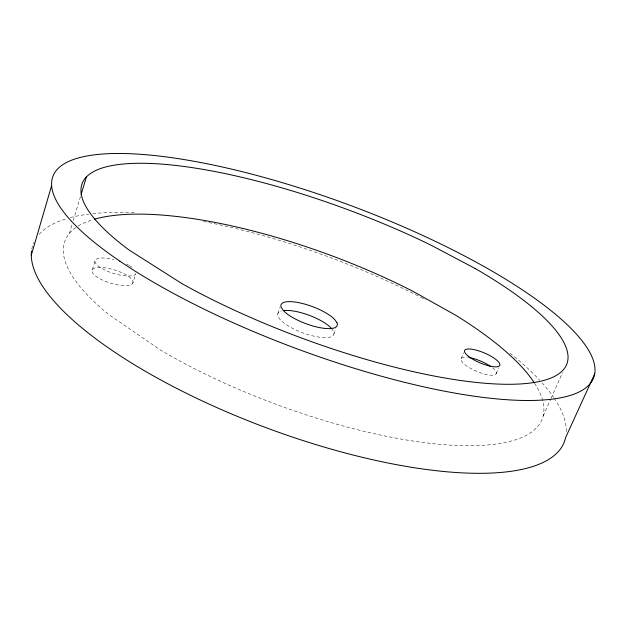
<?xml version="1.0" encoding="UTF-8"?>
<svg xmlns="http://www.w3.org/2000/svg" width="626" height="626" viewBox="0 0 626 626"><rect width="100%" height="100%" fill="white"/><g stroke="black" fill="none" stroke-linecap="round" stroke-linejoin="round"><path stroke-width="0.47" stroke-dasharray="3.13 2.35" d="M69.376 233.514L72.162 224.249M73.273 220.54L80.511 196.454M92.335 269.61L95.301 260.04M132.751 283.242A21.394 6.894 17.1 0 0 105.27 267.842A21.394 6.894 17.1 0 0 99.424 278.507A21.394 6.894 17.1 0 0 132.751 283.242L135.811 273.734A21.448 6.745 17.2 0 1 113.791 273.515A21.448 6.745 17.2 0 1 94.902 261.277A21.448 6.745 17.2 0 1 113.916 259.547M277.85 313.509L280.112 307.272M333.908 334.081L335.935 328.767M461.166 358.635L463.6 352.821M496.199 373.652L498.703 367.83M543.172 415.946L550.661 399.208M551.06 398.324L562.484 372.775M331.279 328.204L333.525 331.381A29.868 9.343 20.4 0 1 313.923 336.178A29.868 9.343 20.4 0 1 279.861 319.283L277.889 316.114A29.868 9.343 20.4 0 1 281.309 311.005M31.816 249.062A283.39 90.927 20.4 0 1 33.835 242.458M39.211 234.218A283.39 90.927 20.4 0 1 66.246 218.756M70.362 217.598A283.39 90.927 20.4 0 1 88.759 214.115M92.758 213.654A283.39 90.927 20.4 0 1 135.38 212.84M203.403 221.487A283.39 90.927 20.4 0 1 419.905 296.802M420.735 297.225A283.39 90.927 20.4 0 1 425.993 299.948M510.033 353.236A283.39 90.927 20.4 0 1 539.698 380.217M542.077 382.815A283.39 90.927 20.4 0 1 553.666 397.424M554.213 398.23A283.39 90.927 20.4 0 1 566.225 433.161M492.584 367.892A19.062 5.524 23 0 1 489.728 375.099A19.062 5.524 23 0 1 465.04 364.801A19.062 5.524 23 0 1 467.176 357.297M534.534 383.175A254.688 79.322 20.4 0 1 440.587 444.39A254.688 79.322 20.4 0 1 160.436 350.004L108.501 314.354A254.688 79.322 20.4 0 1 77.421 226.573M78.234 226.064A254.688 79.322 20.4 0 1 92.844 219.695M126.554 264.117A21.448 6.745 17.2 0 1 128.69 265.244M129.48 265.698A21.448 6.745 17.2 0 1 132.289 267.56"/><path stroke-width="0.94" d="M31.3 255.189L51.629 185.57M81.075 194.6L86.365 176.994M594.7 373.855L565.599 437.637A283.39 90.927 20.4 0 1 283.664 434.045A283.39 90.927 20.4 0 1 31.519 251.057M94.479 219.21A254.688 79.322 20.4 0 1 411.806 290.707L455.845 315.324A254.688 79.322 20.4 0 1 534.017 382.384M283.312 310.598A29.868 9.343 20.4 0 1 331.279 328.204M468.804 357.509A19.062 5.524 23 0 1 490.729 366.5M475.126 268.491L430.078 244.696A258.585 68.211 20.4 0 0 136.711 163.3A258.585 68.211 20.4 0 0 128.956 249.938L182.542 283.985A258.585 68.211 20.4 0 0 519.165 384.02A258.585 68.211 20.4 0 0 475.126 268.491M336.874 322.57L334.605 319.44A29.938 9.14 20.4 0 0 300.981 303.133A29.938 9.14 20.4 0 0 281.144 307.155L283.14 310.277A29.938 9.14 20.4 0 0 317.327 327.124A29.938 9.14 20.4 0 0 336.874 322.57M468.256 356.163A19.101 5.399 22.9 0 0 498.632 366.374A19.101 5.399 22.9 0 0 479.626 351.17A19.101 5.399 22.9 0 0 468.256 356.163M119.856 261.159A288.5 76.497 20.4 0 0 581.006 390.976A288.5 76.497 20.4 0 0 269.039 178.817A288.5 76.497 20.4 0 0 119.856 261.159"/></g></svg>
